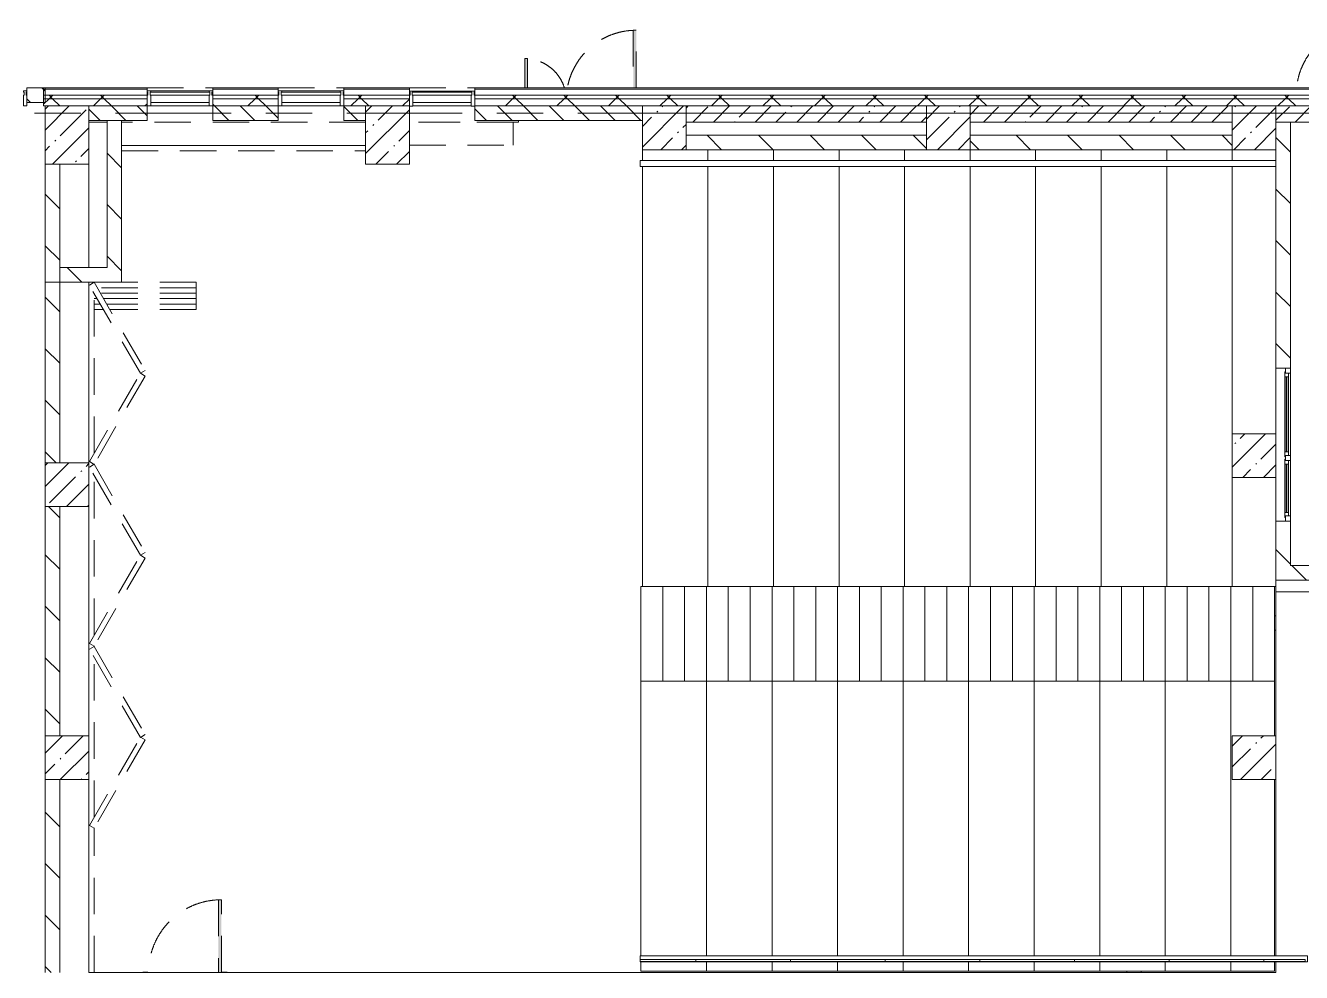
# Model space of a CAD drawing. Header units: millimetres. Extents: x 81633 to 280618, y -8553 to 29000.
# Drawn here: x 158942 to 176462, y 15201 to 28205 of the extents above; entities that cross this region are included whole.
import ezdxf

# ---------------------------------------------------------------- set-up
doc = ezdxf.new("R2010")
doc.units = ezdxf.units.MM
doc.linetypes.add('200_ШТРИХ__ш1_п0_6_', pattern=[800, 500, -300])
doc.linetypes.add('Осевая', pattern=[3175, 635, -476.25, 1587.5, -476.25])
for name, color, linetype, lineweight in [('A-DETL-MBND-1', 7, '200_ШТРИХ__ш1_п0_6_', 9), ('A-GLAZ-3', 7, 'Continuous', 5), ('A-GLAZ-CURT-2', 7, 'Continuous', 5), ('A-GLAZ-CWMG-2', 7, 'Continuous', 5), ('A-WALL', 7, 'Continuous', 9), ('A-WALL-2', 7, 'Continuous', 5), ('I-WALL-5', 7, 'Continuous', 5), ('S-COLS-2', 7, 'Continuous', 5), ('S-STRS-2', 7, 'Continuous', 5), ('Оси', 7, 'Continuous', 9), ('Оси-2', 7, 'Осевая', 9)]:
    doc.layers.add(name, color=color, linetype=linetype, lineweight=lineweight)
doc.layers.add('A-FLOR-2', color=7, linetype='Continuous', lineweight=5, true_color=0xaaaaaa)
doc.layers.add('A-WALL-PATT-1', color=7, linetype='Continuous', lineweight=5, true_color=0x787878)
pattern_1 = [(45, (145501.93, 0), (-353.5534, 353.5534), []), (135, (145501.93, 0), (-353.5534, -353.5534), [])]
pattern_2 = [(135, (145501.93, 0), (-176.7767, -176.7767), [])]
pattern_3 = [(135, (145501.93, 0), (-353.5534, -353.5534), [])]

# ---------------------------------------------------------------- blocks, each defined once
blk = doc.blocks.new('BSC_Колонна _Прямоугольная - 600х800-24078684-2_3_3_птичка')
at = {"layer": 'S-COLS-2'}
h = blk.add_hatch(dxfattribs=at)
h.set_pattern_fill('FP_79', color=256, style=0, pattern_type=2)
h.set_pattern_definition([(45, (-14010, -26700), (-285.123, 285.123), []), (45, (-13724.88, -26700), (-285.123, 285.123), [504.031, -100.806, 16.764, -84.042])])
h.paths.add_polyline_path([(300, -400), (300, 400), (-300, 400), (-300, -400)])
for p, q in [((300, 400), (-300, 400)), ((-300, 400), (-300, -400)), ((300, -400), (300, 400)), ((-300, -400), (300, -400))]:
    blk.add_line(p, q, dxfattribs=at)
blk = doc.blocks.new('BSC_Колонна _Прямоугольная - 600х600-23295697-2_3_3_птичка')
at = {"layer": 'S-COLS-2'}
h = blk.add_hatch(dxfattribs=at)
h.set_pattern_fill('FP_82', color=256, style=0, pattern_type=2)
h.set_pattern_definition([(45, (-14010, -18150), (-285.123, 285.123), []), (45, (-13724.88, -18150), (-285.123, 285.123), [504.031, -100.806, 16.764, -84.042])])
h.paths.add_polyline_path([(-300, -300), (300, -300), (300, 300), (-300, 300)])
for p, q in [((300, 300), (-300, 300)), ((-300, 300), (-300, -300)), ((300, -300), (300, 300)), ((-300, -300), (300, -300))]:
    blk.add_line(p, q, dxfattribs=at)
blk = doc.blocks.new('BSC_Колонна _Прямоугольная - 600х600-V104-2_3_3_птичка')
at = {"layer": 'S-COLS-2'}
h = blk.add_hatch(dxfattribs=at)
h.set_pattern_fill('FP_83', color=256, style=0, pattern_type=2)
h.set_pattern_definition([(45, (-14010, -21900), (-285.123, 285.123), []), (45, (-13724.88, -21900), (-285.123, 285.123), [504.031, -100.806, 16.764, -84.042])])
h.paths.add_polyline_path([(-300, -300), (300, -300), (300, 300), (-300, 300)])
for p, q in [((300, 300), (-300, 300)), ((-300, 300), (-300, -300)), ((300, -300), (300, 300)), ((-300, -300), (300, -300))]:
    blk.add_line(p, q, dxfattribs=at)
blk = doc.blocks.new('BSC_Колонна _Прямоугольная - 600х600-V106-2_3_3_птичка')
at = {"layer": 'S-COLS-2'}
h = blk.add_hatch(dxfattribs=at)
h.set_pattern_fill('FP_85', color=256, style=0, pattern_type=2)
h.set_pattern_definition([(45, (-26110, -26800), (-285.123, 285.123), []), (45, (-25824.88, -26800), (-285.123, 285.123), [504.031, -100.806, 16.764, -84.042])])
h.paths.add_polyline_path([(-300, -300), (300, -300), (300, 300), (-300, 300)])
for p, q in [((300, 300), (-300, 300)), ((-300, 300), (-300, -300)), ((300, -300), (300, 300)), ((-300, -300), (300, -300))]:
    blk.add_line(p, q, dxfattribs=at)
blk = doc.blocks.new('Прямоугольный импост - Импост структурный с накладкой - 190мм-22856075-2_3_3_птичка')
at = {"layer": 'A-GLAZ-CWMG-2'}
for p, q in [((0, 190), (-50, 190)), ((-50, 190), (-50, 40)), ((0, 40), (0, 190)), ((-50, 40), (-40, 40)), ((-40, 0), (-50, 0)), ((-50, 0), (-50, -17)), ((-40, 40), (-40, 0)), ((-10, 0), (-10, 40)), ((-10, 40), (0, 40)), ((0, 0), (-10, 0)), ((0, -17), (0, 0)), ((-50, -17), (0, -17))]:
    blk.add_line(p, q, dxfattribs=at)
blk = doc.blocks.new('Прямоугольный импост - Импост структурный с накладкой - 190мм-V110-2_3_3_птичка')
at = {"layer": 'A-GLAZ-CWMG-2'}
for p, q in [((0, 190), (-50, 190)), ((-50, 190), (-50, 40)), ((0, 40), (0, 188)), ((-50, 40), (-40, 40)), ((-40, 0), (-50, 0)), ((-50, 0), (-50, -17)), ((-40, 40), (-40, 0)), ((-10, 0), (-10, 40)), ((-10, 40), (0, 40)), ((0, 0), (-10, 0)), ((0, -17), (0, 0)), ((-50, -17), (0, -17))]:
    blk.add_line(p, q, dxfattribs=at)
blk = doc.blocks.new('Прямоугольный импост - Импост структурный с накладкой - 190мм-22856073-2_3_3_птичка')
at = {"layer": 'A-GLAZ-CWMG-2'}
for p, q in [((-50, 40), (-50, 190)), ((-50, 190), (0, 190)), ((0, 190), (0, 40)), ((-40, 40), (-50, 40)), ((-50, -17), (-50, 0)), ((-50, 0), (-40, 0)), ((-40, 0), (-40, 40)), ((-10, 40), (-10, 0)), ((0, 40), (-10, 40)), ((-10, 0), (0, 0)), ((0, 0), (0, -17)), ((0, -17), (-50, -17))]:
    blk.add_line(p, q, dxfattribs=at)
blk = doc.blocks.new('Системная панель - Стекло - 40мм-V127-2_3_3_птичка')
at = {"layer": 'A-GLAZ-CURT-2'}
h = blk.add_hatch(dxfattribs=at)
h.set_pattern_fill('FP_107', color=256, style=0, pattern_type=2)
h.set_pattern_definition([(45, (-17860.3, -26790), (-1414.21, 1414.21), [1000, -3000]), (45, (-18860.3, -27290), (-1414.21, 1414.21), [3000, -1000]), (45, (-16860.3, -27790), (-1414.21, 1414.21), [1000, -3000])])
h.paths.add_polyline_path([(-410, -40), (410, -40), (410, 0), (-410, 0)])
for p, q in [((410, 0), (-410, 0)), ((-410, 0), (-410, -40)), ((-410, -40), (410, -40)), ((410, -40), (410, 0))]:
    blk.add_line(p, q, dxfattribs=at)
blk = doc.blocks.new('Системная панель - Стекло - 40мм-V128-2_3_3_птичка')
at = {"layer": 'A-GLAZ-CURT-2'}
for p, q in [((410, 0), (-410, 0)), ((-410, 0), (-410, -40)), ((-410, -40), (410, -40)), ((410, -40), (410, 0))]:
    blk.add_line(p, q, dxfattribs=at)
blk = doc.blocks.new('BSC_Колонна _Прямоугольная - 600х600-V137-2_3_3_птичка')
at = {"layer": 'S-COLS-2'}
h = blk.add_hatch(dxfattribs=at)
h.set_pattern_fill('FP_112', color=256, style=0, pattern_type=2)
h.set_pattern_definition([(45, (-30310, -26800), (-285.123, 285.123), []), (45, (-30024.88, -26800), (-285.123, 285.123), [504.031, -100.806, 16.764, -84.042])])
h.paths.add_polyline_path([(-300, -300), (300, -300), (300, 300), (-300, 300), (-300, 143)])
for p, q in [((300, 300), (-300, 300)), ((-300, 300), (-300, -300)), ((300, -300), (300, 300)), ((-300, -300), (300, -300))]:
    blk.add_line(p, q, dxfattribs=at)
blk = doc.blocks.new('Прямоугольный импост - Импост структурный с накладкой - 160мм Темный-33186089-2_3_3_птичка')
at = {"layer": 'A-GLAZ-CWMG-2'}
for p, q in [((16960, 27307), (17760, 27307)), ((16960, 27150), (17760, 27150))]:
    blk.add_line(p, q, dxfattribs=at)
blk = doc.blocks.new('110_Дверь_СКБ_1Ст_Внутренняя1 - Д-13 1100x2100h_кладовая-33288301-2_3_3_птичка')
at = {"layer": 'A-DETL-MBND-1'}
for points in [[(512, 113), (512, 1110), (472, 1110), (472, 113)], [(592, 113), (592, 118), (522, 113)]]:
    blk.add_hatch(color=256, dxfattribs=at).paths.add_polyline_path(points)
for p, q in [((472, 1110), (472, 113)), ((512, 1110), (472, 1110)), ((512, 113), (512, 1110)), ((-498, 118), (-568, 118)), ((592, 118), (522, 118))]:
    blk.add_line(p, q, dxfattribs=at)
blk.add_arc((512, 110), 1000, 90, 179.8021, dxfattribs=at)
blk = doc.blocks.new('DOR__перегородка__Прямоугольная - ТП-2_ Вн_ДПГ_9480х4200h_2-23998078-2_3_3_птичка')
at = {"layer": 'A-DETL-MBND-1'}
for p, q in [((3, -75), (1987, -75)), ((1982, -72), (2019, -7)), ((3194, -772), (1982, -72)), ((2019, -7), (3231, -707)), ((2137, -75), (4324, -75)), ((3230, -707), (4443, -7)), ((4480, -72), (3268, -772)), ((4443, -7), (4480, -72)), ((4474, -75), (4487, -75)), ((4481, -72), (4518, -7)), ((5693, -772), (4481, -72)), ((4518, -7), (5731, -707)), ((4637, -75), (6824, -75)), ((5730, -707), (6942, -7)), ((6980, -72), (5767, -772)), ((6942, -7), (6980, -72)), ((6974, -75), (6985, -75)), ((6979, -72), (7017, -7)), ((8192, -772), (6979, -72)), ((7017, -7), (8229, -707)), ((7135, -75), (9323, -75)), ((8229, -707), (9441, -7)), ((9479, -72), (8267, -772)), ((9105, -201), (9105, -75)), ((9180, -158), (9180, -75)), ((9255, -114), (9255, -75)), ((9330, -1474), (9330, -158)), ((9405, -1474), (9405, -114)), ((9441, -7), (9479, -72)), ((9473, -75), (9480, -75)), ((9105, -1474), (9105, -288)), ((9180, -1474), (9180, -244)), ((9255, -1474), (9255, -201)), ((9480, -1474), (9480, -450)), ((3231, -707), (3194, -772)), ((3268, -772), (3230, -707)), ((5731, -707), (5693, -772)), ((5767, -772), (5730, -707)), ((8229, -707), (8192, -772)), ((8267, -772), (8229, -707)), ((9105, -1474), (9480, -1474))]:
    blk.add_line(p, q, dxfattribs=at)
blk = doc.blocks.new('BSC_Колонна _Прямоугольная - 600х600-V156-2_3_3_птичка')
at = {"layer": 'S-COLS-2'}
h = blk.add_hatch(dxfattribs=at)
h.set_pattern_fill('FP_121', color=256, style=0, pattern_type=2)
h.set_pattern_definition([(45, (-22210, -26800), (-285.123, 285.123), []), (45, (-21924.88, -26800), (-285.123, 285.123), [504.031, -100.806, 16.764, -84.042])])
h.paths.add_polyline_path([(-300, -300), (300, -300), (300, 300), (-300, 300), (-300, 143)])
for p, q in [((300, 300), (-300, 300)), ((-300, 300), (-300, -300)), ((300, -300), (300, 300)), ((-300, -300), (300, -300))]:
    blk.add_line(p, q, dxfattribs=at)
blk = doc.blocks.new('Перекрытия 3 - Перекрытия 4-20977624-2_3_3_птичка')
at = {"layer": 'S-STRS-2'}
for p, q in [((21910, 26500), (21910, 26351)), ((22810, 26351), (22810, 26500)), ((23710, 26351), (23710, 26500)), ((24610, 26351), (24610, 26500)), ((25510, 26351), (25510, 26500)), ((26410, 26351), (26410, 26500)), ((27310, 26351), (27310, 26500)), ((28210, 26351), (28210, 26500)), ((29110, 26351), (29110, 26500)), ((30010, 26351), (30010, 26500)), ((21910, 26270), (21910, 20500)), ((22810, 20500), (22810, 26270)), ((23710, 20500), (23710, 26270)), ((24610, 20500), (24610, 26270)), ((25510, 20500), (25510, 26270)), ((26410, 20500), (26410, 26270)), ((27310, 20500), (27310, 26270)), ((28210, 20500), (28210, 26270)), ((29110, 20500), (29110, 26270)), ((30010, 22600), (30010, 26270)), ((30010, 20500), (30010, 22000)), ((22490, 20500), (21910, 20500)), ((23390, 20500), (22810, 20500)), ((24290, 20500), (23710, 20500)), ((25190, 20500), (24610, 20500)), ((26090, 20500), (25510, 20500)), ((26990, 20500), (26410, 20500)), ((27890, 20500), (27310, 20500)), ((28790, 20500), (28210, 20500)), ((29690, 20500), (29110, 20500)), ((30610, 20500), (30010, 20500))]:
    blk.add_line(p, q, dxfattribs=at)
blk = doc.blocks.new('110_Дверь_СКБ_1Ст_Наружная - ДН-2д_л__ Дверь из подвала ЛК _900 мм в свету_ 3300 фрамуга метал-22954314-2_3_3_птичка')
at = {"layer": 'A-DETL-MBND-1'}
blk.add_hatch(color=256, dxfattribs=at).paths.add_polyline_path([(489.5, 115), (489.5, 970), (449.5, 970), (449.5, 115)])
for p, q in [((489.5, 970), (449.5, 970)), ((449.5, 970), (449.5, 115)), ((489.5, 115), (489.5, 970))]:
    blk.add_line(p, q, dxfattribs=at)
blk.add_arc((489.5, 30), 940, 90, 174.73278, dxfattribs=at)
blk = doc.blocks.new('120_Окно_СКБ_2Ст - 120_Окно_СКБ_2Ст 2100х1800 _мал створка справа_-24235684-2_3_3_птичка')
at = {"layer": 'A-GLAZ-3'}
for p, q in [((-1050, 30), (-1050, 100)), ((-1050, 100), (-980, 100)), ((1050, 100), (-1050, 100)), ((-980, 30), (-1050, 30)), ((-1050, 30), (-1000, 30)), ((-980, 30), (-1000, 30)), ((-1000, 30), (-1000, 20)), ((-1000, 20), (170, 20)), ((170, 20), (-1000, 20)), ((-980, 100), (-980, 30)), ((150, 70), (-980, 70)), ((-980, 70), (-980, 30)), ((-930, 20), (-930, 70)), ((-930, 50), (100, 50)), ((100, 40), (-930, 40)), ((100, 20), (100, 70)), ((150, 30), (150, 100)), ((150, 100), (220, 100)), ((150, 30), (150, 70)), ((220, 30), (150, 30)), ((170, 30), (150, 30)), ((170, 30), (200, 30)), ((170, 20), (170, 30)), ((220, 30), (200, 30)), ((200, 30), (200, 20)), ((200, 20), (1000, 20)), ((1000, 20), (200, 20)), ((220, 100), (220, 30)), ((980, 70), (220, 70)), ((220, 70), (220, 30)), ((270, 20), (270, 70)), ((270, 50), (930, 50)), ((930, 40), (270, 40)), ((930, 20), (930, 70)), ((980, 30), (980, 100)), ((980, 100), (1050, 100)), ((980, 30), (980, 70)), ((1050, 30), (980, 30)), ((1000, 30), (980, 30)), ((1000, 30), (1050, 30)), ((1000, 20), (1000, 30)), ((1050, 100), (1050, 30))]:
    blk.add_line(p, q, dxfattribs=at)
blk = doc.blocks.new('BSC_Колонна _Прямоугольная - 600х800-V198-2_3_3_птичка')
at = {"layer": 'S-COLS-2'}
h = blk.add_hatch(dxfattribs=at)
h.set_pattern_fill('FP_159', color=256, style=0, pattern_type=2)
h.set_pattern_definition([(45, (-18410.26, -26700), (-285.123, 285.123), []), (45, (-18125.13, -26700), (-285.123, 285.123), [504.031, -100.806, 16.764, -84.042])])
h.paths.add_polyline_path([(300, -400), (300, 400), (-300, 400), (-300, -400)])
for p, q in [((300, 400), (-300, 400)), ((-300, 400), (-300, -400)), ((300, -400), (300, 400)), ((-300, -400), (300, -400))]:
    blk.add_line(p, q, dxfattribs=at)
blk = doc.blocks.new('110_Дверь_СКБ_2Ст_Наружная - ДН-1_л_ Двухстворчатая 1450 х3300 _h_ в свету с верхним остеклением-23567691-2_3_3_птичка')
at = {"layer": 'A-DETL-MBND-1'}
for points in [[(784.5, 125), (784.5, 915), (744.5, 915), (744.5, 125)], [(-705.5, 125), (-705.5, 525), (-745.5, 525), (-745.5, 125)]]:
    blk.add_hatch(color=256, dxfattribs=at).paths.add_polyline_path(points)
for p, q in [((784.5, 915), (744.5, 915)), ((744.5, 915), (744.5, 125)), ((784.5, 125), (784.5, 915)), ((-745.5, 525), (-745.5, 125)), ((-705.5, 525), (-745.5, 525)), ((-705.5, 125), (-705.5, 525))]:
    blk.add_line(p, q, dxfattribs=at)
for centre, radius, start, end in [((784.5, -45), 960, 90, 169.73704), ((-745.5, -45), 570, 17.53545, 90)]:
    blk.add_arc(centre, radius, start, end, dxfattribs=at)
blk = doc.blocks.new('Системная панель - Стекло - 40мм-V211-2_3_3_птичка')
at = {"layer": 'A-GLAZ-CURT-2'}
for p, q in [((410, 0), (-410, 0)), ((-410, 0), (-410, -40)), ((-410, -40), (410, -40)), ((410, -40), (410, 0))]:
    blk.add_line(p, q, dxfattribs=at)
blk = doc.blocks.new('Перекрытия 2 - Перекрытия 4-32990152-2_3_3_птичка')
at = {"layer": 'S-STRS-2'}
for p, q in [((21910, 19180), (22510, 19180)), ((21910, 19180), (21910, 15411)), ((22810, 19180), (23410, 19180)), ((22810, 15411), (22810, 19180)), ((23710, 19180), (24310, 19180)), ((23710, 15411), (23710, 19180)), ((24610, 19180), (25210, 19180)), ((24610, 15411), (24610, 19180)), ((25510, 19180), (26110, 19180)), ((25510, 15411), (25510, 19180)), ((26410, 19180), (27010, 19180)), ((26410, 15411), (26410, 19180)), ((27310, 19180), (27910, 19180)), ((27310, 15411), (27310, 19180)), ((28210, 19180), (28810, 19180)), ((28210, 15411), (28210, 19180)), ((29110, 19180), (29710, 19180)), ((29110, 15411), (29110, 19180)), ((30010, 19180), (30610, 19180)), ((30010, 15411), (30010, 19180)), ((30610, 18430), (30610, 19180)), ((30610, 15411), (30610, 17830)), ((21910, 15330), (21910, 15200)), ((22810, 15200), (22810, 15330)), ((23710, 15200), (23710, 15330)), ((24610, 15200), (24610, 15330)), ((25510, 15200), (25510, 15330)), ((26410, 15200), (26410, 15330)), ((27310, 15200), (27310, 15330)), ((28210, 15200), (28210, 15330)), ((29110, 15200), (29110, 15330)), ((30010, 15200), (30010, 15330)), ((30610, 15200), (30610, 15330)), ((22810, 15200), (21910, 15200)), ((23710, 15200), (22810, 15200)), ((24610, 15200), (23710, 15200)), ((25510, 15200), (24610, 15200)), ((26410, 15200), (25510, 15200)), ((27310, 15200), (26410, 15200)), ((28210, 15200), (27310, 15200)), ((29110, 15200), (28210, 15200)), ((30010, 15200), (29110, 15200)), ((30610, 15200), (30010, 15200))]:
    blk.add_line(p, q, dxfattribs=at)
blk = doc.blocks.new('Стены наклон_ амфитеатр - Стены наклон_ амфитеатр-32992696-2_3_3_птичка')
at = {"layer": 'A-WALL-PATT-1'}
h = blk.add_hatch(dxfattribs=at)
h.set_pattern_fill('FP_178', color=256, style=0, pattern_type=2)
h.set_pattern_definition([(0, (26444.5, 15393.4), (0, 246.1), []), (90, (26444.5, 15393.4), (-1300, 8e-14), [])])
h.paths.add_polyline_path([(30993, 15354), (31010, 15354), (31010, 15381), (21879, 15381), (21879, 15354), (27078, 15354)])
at = {"layer": 'A-WALL-2'}
for p, q in [((31041, 15431), (21879, 15431)), ((21879, 15431), (21879, 15381)), ((31041, 15350), (31041, 15431)), ((21879, 15381), (31010, 15381)), ((21879, 15354), (21879, 15381)), ((21879, 15350), (21879, 15354)), ((31010, 15354), (21879, 15354)), ((31010, 15350), (21879, 15350)), ((31010, 15381), (31010, 15350)), ((31010, 15350), (31041, 15350))]:
    blk.add_line(p, q, dxfattribs=at)
blk = doc.blocks.new('Стены наклон_ амфитеатр1 - Стены наклон_ амфитеатр-33007412-2_3_3_птичка')
at = {"layer": 'A-WALL-2'}
for p, q in [((21879, 26351), (21879, 26270)), ((30610, 26351), (21879, 26351)), ((30610, 26270), (30610, 26351)), ((21879, 26270), (30610, 26270))]:
    blk.add_line(p, q, dxfattribs=at)
blk = doc.blocks.new('Зашивка приборов отопления12 - Зашивка приборов отопления-33278990-2_3_3_птичка')
at = {"layer": 'A-DETL-MBND-1'}
for p, q in [((37640, 23400), (34290, 23400)), ((34290, 23079), (37640, 23079)), ((37640, 23079), (34290, 23079)), ((34290, 23004), (37640, 23004))]:
    blk.add_line(p, q, dxfattribs=at)
blk = doc.blocks.new('Зашивка приборов отопления13 - Зашивка приборов отопления-33279120-2_3_3_птичка')
at = {"layer": 'A-DETL-MBND-1'}
for p, q in [((20136, 26880), (18710, 26880)), ((20136, 26560), (20136, 26880)), ((18710, 26560), (20136, 26560))]:
    blk.add_line(p, q, dxfattribs=at)
blk = doc.blocks.new('BSC_Колонна _Прямоугольная - 600х600-V245-2_3_3_птичка')
at = {"layer": 'S-COLS-2'}
h = blk.add_hatch(dxfattribs=at)
h.set_pattern_fill('FP_179', color=256, style=0, pattern_type=2)
h.set_pattern_definition([(45, (-30310, -18150), (-285.123, 285.123), []), (45, (-30024.88, -18150), (-285.123, 285.123), [504.031, -100.806, 16.764, -84.042])])
h.paths.add_polyline_path([(-300, -300), (300, -300), (300, 300), (-300, 300)])
for p, q in [((300, 300), (-300, 300)), ((-300, 300), (-300, -300)), ((300, -300), (300, 300)), ((-300, -300), (300, -300))]:
    blk.add_line(p, q, dxfattribs=at)
blk = doc.blocks.new('BSC_Колонна _Прямоугольная - 600х600-V246-2_3_3_птичка')
at = {"layer": 'S-COLS-2'}
h = blk.add_hatch(dxfattribs=at)
h.set_pattern_fill('FP_180', color=256, style=0, pattern_type=2)
h.set_pattern_definition([(45, (-30310, -22300), (-285.123, 285.123), []), (45, (-30024.88, -22300), (-285.123, 285.123), [504.031, -100.806, 16.764, -84.042])])
h.paths.add_polyline_path([(-300, -300), (300, -300), (300, 300), (-300, 300), (-300, -90)])
for p, q in [((300, 300), (-300, 300)), ((-300, 300), (-300, -300)), ((300, -300), (300, 300)), ((-300, -300), (300, -300))]:
    blk.add_line(p, q, dxfattribs=at)

msp = doc.modelspace()

# ---------------------------------------------------------------- hatches: boundary and pattern name
at = {"layer": 'A-WALL-2'}
h = msp.add_hatch(dxfattribs=at)
h.set_pattern_fill('FP_90', color=256, style=0, pattern_type=2)
h.set_pattern_definition(pattern_2)
h.paths.add_polyline_path([(159047, 27150), (159211.9, 27150), (159211.9, 27350), (158962.2, 27350), (158962.2, 27150)])
h.paths.add_polyline_path([(149561.9, 27150), (149611.9, 27150), (149611.9, 27350), (149561.9, 27350)])
h = msp.add_hatch(dxfattribs=at)
h.set_pattern_fill('FP_80', color=256, style=0, pattern_type=2)
h.set_pattern_definition(pattern_1)
h.paths.add_polyline_path([(179211.9, 27200), (179211.9, 27250), (165112.2, 27250), (165112.2, 27200), (179111.9, 27200)])
h.paths.add_polyline_path([(163312.2, 27200), (164212.2, 27200), (164212.2, 27250), (163312.2, 27250)])
h.paths.add_polyline_path([(159190.9, 27200), (160612.2, 27200), (160612.2, 27250), (159190.9, 27250)])
h.paths.add_polyline_path([(162412.2, 27200), (162412.2, 27250), (161512.2, 27250), (161512.2, 27200), (162170, 27200)])
h = msp.add_hatch(dxfattribs=at)
h.set_pattern_fill('FP_80', color=256, style=0, pattern_type=2)
h.set_pattern_definition(pattern_1)
h.paths.add_polyline_path([(178825.7, 27100), (179111.9, 27100), (179111.9, 27200), (165112.2, 27200), (165112.2, 27100), (176743.7, 27100)])
h.paths.add_polyline_path([(159811.9, 27100), (160612.2, 27100), (160612.2, 27200), (159190.9, 27200), (159190.9, 27100), (159211.9, 27100)])
h.paths.add_polyline_path([(161512.2, 27100), (162412.2, 27100), (162412.2, 27200), (161512.2, 27200)])
h.paths.add_polyline_path([(163612.2, 27100), (164212.2, 27100), (164212.2, 27200), (163312.2, 27200), (163312.2, 27100)])
h = msp.add_hatch(dxfattribs=at)
h.set_pattern_fill('FP_90', color=256, style=0, pattern_type=2)
h.set_pattern_definition(pattern_2)
h.paths.add_polyline_path([(159811.9, 26900), (160612.2, 26900), (160612.2, 27100), (159811.9, 27100), (159811.9, 26943.4)])
h.paths.add_polyline_path([(163312.2, 26900), (163612.2, 26900), (163612.2, 27100), (163312.2, 27100), (163312.2, 26943.4)])
h.paths.add_polyline_path([(167411.9, 26900), (167411.9, 27100), (165112.2, 27100), (165112.2, 26900)])
h.paths.add_polyline_path([(161512.2, 26900), (162412.2, 26900), (162412.2, 27100), (161512.2, 27100), (161512.2, 26943.4)])
at = {"layer": 'I-WALL-5'}
h = msp.add_hatch(dxfattribs=at)
h.set_pattern_fill('FP_88', color=256, style=0, pattern_type=2)
h.set_pattern_definition([(45, (145501.93, 0), (-285.123, 285.123), []), (45, (145787.05, 0), (-285.123, 285.123), [504.031, -100.806, 16.764, -84.042])])
h.paths.add_polyline_path([(175511.9, 26880), (175511.9, 27100), (171911.9, 27100), (171911.9, 26880), (172579.8, 26880)])
h.paths.add_polyline_path([(176111.9, 26880), (178511.9, 26880), (178511.9, 27100), (176111.9, 27100), (176111.9, 26943.4)])
h.paths.add_polyline_path([(171311.9, 26880), (171311.9, 27100), (168011.9, 27100), (168011.9, 26880), (168415.9, 26880)])
h = msp.add_hatch(dxfattribs=at)
h.set_pattern_fill('FP_91', color=256, style=0, pattern_type=2)
h.set_pattern_definition(pattern_3)
h.paths.add_polyline_path([(160088, 24680), (160261.9, 24680), (160261.9, 26900), (160061.9, 26900), (160061.9, 24680)])
h = msp.add_hatch(dxfattribs=at)
h.set_pattern_fill('FP_91', color=256, style=0, pattern_type=2)
h.set_pattern_definition(pattern_3)
h.paths.add_polyline_path([(176311.9, 20790), (176311.9, 21400), (176111.9, 21400), (176111.9, 20790)])
h.paths.add_polyline_path([(176111.9, 23500), (176311.9, 23500), (176311.9, 26880), (176111.9, 26880), (176111.9, 24576.8)])
h = msp.add_hatch(dxfattribs=at)
h.set_pattern_fill('FP_91', color=256, style=0, pattern_type=2)
h.set_pattern_definition(pattern_3)
h.paths.add_polyline_path([(171311.9, 26500), (171311.9, 26700), (168011.9, 26700), (168011.9, 26500), (168415.9, 26500)])
h = msp.add_hatch(dxfattribs=at)
h.set_pattern_fill('FP_91', color=256, style=0, pattern_type=2)
h.set_pattern_definition(pattern_3)
h.paths.add_polyline_path([(175511.9, 26500), (175511.9, 26700), (171911.9, 26700), (171911.9, 26500), (172579.8, 26500)])
h = msp.add_hatch(dxfattribs=at)
h.set_pattern_fill('FP_91', color=256, style=0, pattern_type=2)
h.set_pattern_definition(pattern_3)
h.paths.add_polyline_path([(159412.2, 24680), (159412.2, 26300), (159212.2, 26300), (159212.2, 24680)])
h = msp.add_hatch(dxfattribs=at)
h.set_pattern_fill('FP_91', color=256, style=0, pattern_type=2)
h.set_pattern_definition(pattern_3)
h.paths.add_polyline_path([(159212.2, 15200), (159412.2, 15200), (159412.2, 17850), (159212.2, 17850), (159212.2, 16293.9)])
h.paths.add_polyline_path([(159412.2, 18450), (159412.2, 21600), (159212.2, 21600), (159212.2, 18450)])
h.paths.add_polyline_path([(159412.2, 22200), (159412.2, 26300), (159212.2, 26300), (159212.2, 22200)])
h = msp.add_hatch(dxfattribs=at)
h.set_pattern_fill('FP_91', color=256, style=0, pattern_type=2)
h.set_pattern_definition(pattern_3)
h.paths.add_polyline_path([(160061.9, 24680), (160061.9, 24880), (159412.2, 24880), (159412.2, 24680)])
h = msp.add_hatch(dxfattribs=at)
h.set_pattern_fill('FP_91', color=256, style=0, pattern_type=2)
h.set_pattern_definition(pattern_3)
h.paths.add_polyline_path([(178911.9, 20590), (178911.9, 20790), (176111.9, 20790), (176111.9, 20590), (178825.7, 20590)])

# ---------------------------------------------------------------- linework, layer by layer
at = {"layer": 'A-DETL-MBND-1'}
for p, q in [((160612.2, 27350), (161512.2, 27350)), ((162412.2, 27350), (163312.2, 27350)), ((164212.2, 27350), (165112.2, 27350)), ((160662.2, 27100), (161462.2, 27100)), ((161462.2, 27100), (160662.2, 27100)), ((162462.2, 27100), (163262.2, 27100)), ((163262.2, 27100), (162462.2, 27100)), ((164261.7, 27100), (165062.3, 27100)), ((165062.3, 27100), (164261.7, 27100)), ((160061.9, 26880), (159811.9, 26880)), ((163612.2, 26880), (160261.9, 26880)), ((165711.9, 26880), (164212.2, 26880)), ((165711.9, 26900), (165711.9, 26880)), ((176091.9, 20100), (176111.9, 20100)), ((176111.9, 19900), (176091.9, 19900)), ((174061.9, 15203), (174061.9, 15220)), ((174261.9, 15220), (174261.9, 15203))]:
    msp.add_line(p, q, dxfattribs=at)
at = {"layer": 'A-FLOR-2'}
for p, q in [((159812.2, 24880), (159812.2, 26500)), ((159812.2, 15200), (159812.2, 24680)), ((176111.9, 20590), (176111.9, 18450)), ((178761.9, 20429), (176111.9, 20429)), ((176111.9, 17850), (176111.9, 15430.8)), ((176111.9, 15350), (176111.9, 15200)), ((176111.9, 15203.4), (159812, 15203.4))]:
    msp.add_line(p, q, dxfattribs=at)
at = {"layer": 'A-WALL'}
for p, q in [((160612.2, 27330), (159190.9, 27330)), ((160612.2, 27250), (159190.9, 27250)), ((160612.2, 27200), (159190.9, 27200)), ((162412.2, 27330), (161512.2, 27330)), ((162412.2, 27250), (161512.2, 27250)), ((162412.2, 27200), (161512.2, 27200)), ((164212.2, 27330), (163312.2, 27330)), ((164212.2, 27250), (163312.2, 27250)), ((164212.2, 27200), (163312.2, 27200)), ((179341.9, 27330), (165112.2, 27330)), ((179261.9, 27250), (165112.2, 27250)), ((179211.9, 27200), (165112.2, 27200)), ((160612.2, 27100), (159811.9, 27100)), ((162412.2, 27100), (161512.2, 27100)), ((163612.2, 27100), (163312.2, 27100)), ((167411.9, 27100), (165112.2, 27100)), ((171311.9, 27100), (168011.9, 27100)), ((175511.9, 27100), (171911.9, 27100)), ((178511.9, 27100), (176111.9, 27100)), ((160261.9, 26900), (160061.9, 26900)), ((176311.9, 26880), (176111.9, 26880))]:
    msp.add_line(p, q, dxfattribs=at)
at = {"layer": 'A-WALL-2'}
for p, q in [((160612.2, 27350), (158962.2, 27350)), ((158962.2, 27350), (158962.2, 27150)), ((159190.9, 27350), (159190.9, 27100)), ((159211.9, 27150), (159211.9, 27350)), ((160612.2, 27100), (160612.2, 27350)), ((162412.2, 27350), (161512.2, 27350)), ((161512.2, 27350), (161512.2, 27100)), ((162412.2, 27100), (162412.2, 27350)), ((164212.2, 27350), (163312.2, 27350)), ((163312.2, 27350), (163312.2, 27100)), ((164212.2, 27100), (164212.2, 27350)), ((179361.9, 27350), (165112.2, 27350)), ((165112.2, 27350), (165112.2, 27100)), ((158962.2, 27150), (159211.9, 27150)), ((159190.9, 27100), (159211.9, 27100)), ((159811.9, 27100), (160612.2, 27100)), ((160612.2, 26900), (160612.2, 27100)), ((161512.2, 27100), (162412.2, 27100)), ((161512.2, 27100), (161512.2, 26900)), ((162412.2, 26900), (162412.2, 27100)), ((163312.2, 27100), (163612.2, 27100)), ((163312.2, 27100), (163312.2, 26900)), ((165112.2, 27100), (167411.9, 27100)), ((165112.2, 27100), (165112.2, 26900)), ((168011.9, 27100), (171311.9, 27100)), ((171911.9, 27100), (175511.9, 27100)), ((176111.9, 27100), (179111.9, 27100)), ((159811.9, 26900), (160061.9, 26900)), ((160261.9, 26900), (160612.2, 26900)), ((161512.2, 26900), (162412.2, 26900)), ((163312.2, 26900), (163612.2, 26900)), ((165112.2, 26900), (167411.9, 26900))]:
    msp.add_line(p, q, dxfattribs=at)
at = {"layer": 'I-WALL-5'}
for p, q in [((160061.9, 26900), (160061.9, 24880)), ((160261.9, 24680), (160261.9, 26900)), ((168011.9, 26880), (171311.9, 26880)), ((171911.9, 26880), (175511.9, 26880)), ((176311.9, 26880), (178511.9, 26880)), ((176311.9, 20790), (176311.9, 26880)), ((171311.9, 26700), (168011.9, 26700)), ((175511.9, 26700), (171911.9, 26700)), ((168011.9, 26500), (171311.9, 26500)), ((171911.9, 26500), (175511.9, 26500)), ((176111.9, 26500), (176111.9, 22600)), ((159212.2, 26300), (159212.2, 22200)), ((159412.2, 22200), (159412.2, 26300)), ((160061.9, 24880), (159412.2, 24880)), ((159212.2, 24680), (160261.9, 24680)), ((176111.9, 23500), (176311.9, 23500)), ((176111.9, 22000), (176111.9, 20590)), ((159212.2, 21600), (159212.2, 18450)), ((159412.2, 18450), (159412.2, 21600)), ((176311.9, 21400), (176111.9, 21400)), ((178911.9, 20790), (176311.9, 20790)), ((176111.9, 20590), (178911.9, 20590)), ((159212.2, 17850), (159212.2, 15200)), ((159412.2, 15200), (159412.2, 17850))]:
    msp.add_line(p, q, dxfattribs=at)
at = {"layer": 'S-STRS-2'}
for p, q in [((167391.9, 20500), (167391.9, 19200)), ((167391.9, 20500), (167411.9, 20500)), ((167391.9, 20500), (167391.9, 19200)), ((167691.9, 20500), (167691.9, 19200)), ((167691.9, 20500), (167691.9, 19200)), ((167991.9, 20500), (168291.9, 20500)), ((167991.9, 20500), (167991.9, 19200)), ((167991.9, 20500), (167991.9, 19200)), ((168291.9, 20500), (168311.9, 20500)), ((168291.9, 20500), (168291.9, 19200)), ((168291.9, 20500), (168291.9, 19200)), ((168591.9, 20500), (168591.9, 19200)), ((168591.9, 20500), (168591.9, 19200)), ((168891.9, 20500), (169191.9, 20500)), ((168891.9, 20500), (168891.9, 19200)), ((168891.9, 20500), (168891.9, 19200)), ((169191.9, 20500), (169211.9, 20500)), ((169191.9, 20500), (169191.9, 19200)), ((169191.9, 20500), (169191.9, 19200)), ((169491.9, 20500), (169491.9, 19200)), ((169491.9, 20500), (169491.9, 19200)), ((169791.9, 20500), (170091.9, 20500)), ((169791.9, 20500), (169791.9, 19200)), ((169791.9, 20500), (169791.9, 19200)), ((170091.9, 20500), (170111.9, 20500)), ((170091.9, 20500), (170091.9, 19200)), ((170091.9, 20500), (170091.9, 19200)), ((170391.9, 20500), (170391.9, 19200)), ((170391.9, 20500), (170391.9, 19200)), ((170691.9, 20500), (170991.9, 20500)), ((170691.9, 20500), (170691.9, 19200)), ((170691.9, 20500), (170691.9, 19200)), ((170991.9, 20500), (171011.9, 20500)), ((170991.9, 20500), (170991.9, 19200)), ((170991.9, 20500), (170991.9, 19200)), ((171291.9, 20500), (171291.9, 19200)), ((171291.9, 20500), (171291.9, 19200)), ((171591.9, 20500), (171891.9, 20500)), ((171591.9, 20500), (171591.9, 19200)), ((171591.9, 20500), (171591.9, 19200)), ((171891.9, 20500), (171911.9, 20500)), ((171891.9, 20500), (171891.9, 19200)), ((171891.9, 20500), (171891.9, 19200)), ((172191.9, 20500), (172191.9, 19200)), ((172191.9, 20500), (172191.9, 19200)), ((172491.9, 20500), (172791.9, 20500)), ((172491.9, 20500), (172491.9, 19200)), ((172491.9, 20500), (172491.9, 19200)), ((172791.9, 20500), (172811.9, 20500)), ((172791.9, 20500), (172791.9, 19200)), ((172791.9, 20500), (172791.9, 19200)), ((173091.9, 20500), (173091.9, 19200)), ((173091.9, 20500), (173091.9, 19200)), ((173391.9, 20500), (173691.9, 20500)), ((173391.9, 20500), (173391.9, 19200)), ((173391.9, 20500), (173391.9, 19200)), ((173691.9, 20500), (173711.9, 20500)), ((173691.9, 20500), (173691.9, 19200)), ((173691.9, 20500), (173691.9, 19200)), ((173991.9, 20500), (173991.9, 19200)), ((173991.9, 20500), (173991.9, 19200)), ((174291.9, 20500), (174591.9, 20500)), ((174291.9, 20500), (174291.9, 19200)), ((174291.9, 20500), (174291.9, 19200)), ((174591.9, 20500), (174611.9, 20500)), ((174591.9, 20500), (174591.9, 19200)), ((174591.9, 20500), (174591.9, 19200)), ((174891.9, 20500), (174891.9, 19200)), ((174891.9, 20500), (174891.9, 19200)), ((175191.9, 20500), (175491.9, 20500)), ((175191.9, 20500), (175191.9, 19200)), ((175191.9, 20500), (175191.9, 19200)), ((175491.9, 20500), (175511.9, 20500)), ((175491.9, 20500), (175491.9, 19200)), ((175491.9, 20500), (175491.9, 19200)), ((175791.9, 20500), (175791.9, 19200)), ((175791.9, 20500), (175791.9, 19200)), ((176091.9, 20500), (176091.9, 19200)), ((167991.9, 19200), (168291.9, 19200)), ((168891.9, 19200), (169191.9, 19200)), ((169791.9, 19200), (170091.9, 19200)), ((170691.9, 19200), (170991.9, 19200)), ((171591.9, 19200), (171891.9, 19200)), ((172491.9, 19200), (172791.9, 19200)), ((173391.9, 19200), (173691.9, 19200)), ((174291.9, 19200), (174591.9, 19200)), ((175191.9, 19200), (175491.9, 19200))]:
    msp.add_line(p, q, dxfattribs=at)
at = {"layer": 'Оси'}
msp.add_line((166861.9, 27000), (179361.9, 27000), dxfattribs=at)
at = {"layer": 'Оси-2'}
msp.add_line((155890.9, 27000), (166861.9, 27000), dxfattribs=at)

# ---------------------------------------------------------------- block references
at = {"layer": 'A-DETL-MBND-1'}
for name, p in [('110_Дверь_СКБ_2Ст_Наружная - ДН-1_л_ Двухстворчатая 1450 х3300 _h_ в свету с верхним остеклением-23567691-2_3_3_птичка', (166542.4, 27225)), ('110_Дверь_СКБ_1Ст_Наружная - ДН-2д_л__ Дверь из подвала ЛК _900 мм в свету_ 3300 фрамуга метал-22954314-2_3_3_птичка', (176842.4, 27235)), ('Зашивка приборов отопления12 - Зашивка приборов отопления-33278990-2_3_3_птичка', (125972.2, 3480)), ('Зашивка приборов отопления13 - Зашивка приборов отопления-33279120-2_3_3_птичка', (145501.9, 0)), ('110_Дверь_СКБ_1Ст_Внутренняя1 - Д-13 1100x2100h_кладовая-33288301-2_3_3_птичка', (161119.4, 15090))]:
    msp.add_blockref(name, p, dxfattribs=at)
at = {"layer": 'A-DETL-MBND-1', "rotation": 90.00000000000044}
msp.add_blockref('DOR__перегородка__Прямоугольная - ТП-2_ Вн_ДПГ_9480х4200h_2-23998078-2_3_3_птичка', (159811.9, 15200), dxfattribs=at)
at = {"layer": 'A-GLAZ-3', "rotation": 269.9999999999999}
msp.add_blockref('120_Окно_СКБ_2Ст - 120_Окно_СКБ_2Ст 2100х1800 _мал створка справа_-24235684-2_3_3_птичка', (176211.9, 22450), dxfattribs=at)
at = {"layer": 'A-GLAZ-CURT-2'}
for name, p in [('Системная панель - Стекло - 40мм-V211-2_3_3_птичка', (161062.2, 27290)), ('Системная панель - Стекло - 40мм-V127-2_3_3_птичка', (162862.2, 27290)), ('Системная панель - Стекло - 40мм-V128-2_3_3_птичка', (164662.2, 27288.3))]:
    msp.add_blockref(name, p, dxfattribs=at)
at = {"layer": 'A-GLAZ-CWMG-2', "extrusion": (0, 0, -1), "rotation": 180}
for p in [(-158962.2, 27290), (-161512.2, 27290), (-163312.2, 27290), (-165112.2, 27288.3)]:
    msp.add_blockref('Прямоугольный импост - Импост структурный с накладкой - 190мм-22856073-2_3_3_птичка', p, dxfattribs=at)
at = {"layer": 'A-GLAZ-CWMG-2', "rotation": 180}
for name, p in [('Прямоугольный импост - Импост структурный с накладкой - 190мм-22856075-2_3_3_птичка', (160612.2, 27290)), ('Прямоугольный импост - Импост структурный с накладкой - 190мм-22856075-2_3_3_птичка', (162412.2, 27290)), ('Прямоугольный импост - Импост структурный с накладкой - 190мм-V110-2_3_3_птичка', (164212.2, 27288.3))]:
    msp.add_blockref(name, p, dxfattribs=at)
at = {"layer": 'A-GLAZ-CWMG-2'}
for p in [(143701.9, 0), (145501.9, 0), (147301.9, -1.7)]:
    msp.add_blockref('Прямоугольный импост - Импост структурный с накладкой - 160мм Темный-33186089-2_3_3_птичка', p, dxfattribs=at)
at = {"layer": 'A-WALL-2'}
for name in ['Стены наклон_ амфитеатр1 - Стены наклон_ амфитеатр-33007412-2_3_3_птичка', 'Стены наклон_ амфитеатр - Стены наклон_ амфитеатр-32992696-2_3_3_птичка']:
    msp.add_blockref(name, (145501.9, 0), dxfattribs=at)
at = {"layer": 'S-COLS-2'}
for name, p in [('BSC_Колонна _Прямоугольная - 600х800-24078684-2_3_3_птичка', (159511.9, 26700)), ('BSC_Колонна _Прямоугольная - 600х800-V198-2_3_3_птичка', (163912.2, 26700)), ('BSC_Колонна _Прямоугольная - 600х600-V156-2_3_3_птичка', (167711.9, 26800)), ('BSC_Колонна _Прямоугольная - 600х600-V106-2_3_3_птичка', (171611.9, 26800)), ('BSC_Колонна _Прямоугольная - 600х600-V137-2_3_3_птичка', (175811.9, 26800)), ('BSC_Колонна _Прямоугольная - 600х600-V246-2_3_3_птичка', (175811.9, 22300)), ('BSC_Колонна _Прямоугольная - 600х600-V104-2_3_3_птичка', (159511.9, 21900)), ('BSC_Колонна _Прямоугольная - 600х600-23295697-2_3_3_птичка', (159511.9, 18150)), ('BSC_Колонна _Прямоугольная - 600х600-V245-2_3_3_птичка', (175811.9, 18150))]:
    msp.add_blockref(name, p, dxfattribs=at)
at = {"layer": 'S-STRS-2'}
for name, p in [('Перекрытия 3 - Перекрытия 4-20977624-2_3_3_птичка', (145501.9, 0)), ('Перекрытия 2 - Перекрытия 4-32990152-2_3_3_птичка', (145481.9, 20))]:
    msp.add_blockref(name, p, dxfattribs=at)

doc.saveas('drawing.dxf')
